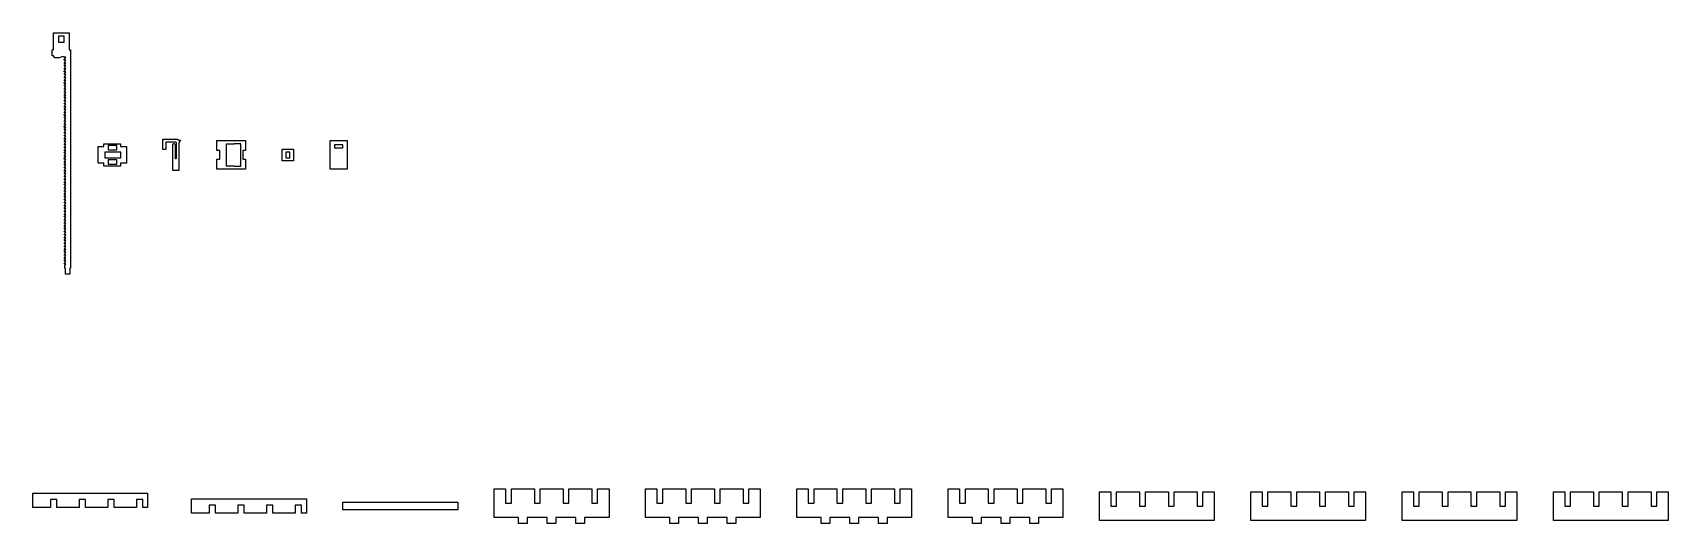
# Model space of a CAD drawing. Header units: millimetres. Extents: x 22 to 1161, y -122 to 219.
import ezdxf

# ---------------------------------------------------------------- set-up
doc = ezdxf.new("R2010")
doc.units = ezdxf.units.MM
doc.layers.get('0').update_dxf_attribs({"linetype": 'CONTINUOUS'})

msp = doc.modelspace()

# ---------------------------------------------------------------- linework, layer by layer
for points in [[(44.8, 51.1), (44.8, 55.1), (44.3, 55.1), (44.3, 57.1), (45, 58.2), (43.8, 58.2), (43.8, 58.2), (45, 60.2), (43.8, 60.2), (43.8, 60.2), (45, 62.2), (43.8, 62.2), (43.8, 62.2), (45, 64.2), (43.8, 64.2), (43.8, 64.3), (45, 66.3), (43.8, 66.3), (43.8, 66.3), (45, 68.3), (43.8, 68.3), (43.8, 68.3), (45, 70.3), (43.8, 70.3), (43.8, 70.3), (45, 72.3), (43.8, 72.3), (43.8, 72.4), (45, 74.4), (43.8, 74.4), (43.8, 74.4), (45, 76.4), (43.8, 76.4), (43.8, 76.4), (45, 78.4), (43.8, 78.4), (43.8, 78.5), (45, 80.5), (43.8, 80.5), (43.8, 80.5), (45, 82.5), (43.8, 82.5), (43.8, 82.5), (45, 84.5), (43.8, 84.5), (43.8, 84.5), (45, 86.5), (43.8, 86.5), (43.8, 86.6), (45, 88.6), (43.8, 88.6), (43.8, 88.6), (45, 90.6), (43.8, 90.6), (43.8, 90.6), (45, 92.6), (43.8, 92.6), (43.8, 92.6), (45, 94.6), (43.8, 94.6), (43.8, 94.7), (45, 96.7), (43.8, 96.7), (43.8, 96.7), (45, 98.7), (43.8, 98.7), (43.8, 98.7), (45, 100.7), (43.8, 100.7), (43.8, 100.7), (45, 102.7), (43.8, 102.7), (43.8, 102.8), (45, 104.8), (43.8, 104.8), (43.8, 104.8), (45, 106.8), (43.8, 106.8), (43.8, 106.8), (45, 108.8), (43.8, 108.8), (43.8, 108.9), (45, 110.9), (43.8, 110.9), (43.8, 110.9), (45, 112.9), (43.8, 112.9), (43.8, 112.9), (45, 114.9), (43.8, 114.9), (43.8, 114.9), (45, 116.9), (43.8, 116.9), (43.8, 117), (45, 119), (43.8, 119), (43.8, 119), (45, 121), (43.8, 121), (43.8, 121), (45, 123), (43.8, 123), (43.8, 123), (45, 125), (43.8, 125), (43.8, 125.1), (45, 127.1), (43.8, 127.1), (43.8, 127.1), (45, 129.1), (43.8, 129.1), (43.8, 129.1), (45, 131.1), (43.8, 131.1), (43.8, 131.2), (45, 133.2), (43.8, 133.2), (43.8, 133.2), (45, 135.2), (43.8, 135.2), (43.8, 135.2), (45, 137.2), (43.8, 137.2), (43.8, 137.2), (45, 139.2), (43.8, 139.2), (43.8, 139.3), (45, 141.3), (43.8, 141.3), (43.8, 141.3), (45, 143.3), (43.8, 143.3), (43.8, 143.3), (45, 145.3), (43.8, 145.3), (43.8, 145.3), (45, 147.3), (43.8, 147.3), (43.8, 147.4), (45, 149.4), (43.8, 149.4), (43.8, 149.4), (45, 151.4), (43.8, 151.4), (43.8, 151.4), (45, 153.4), (43.8, 153.4), (43.8, 153.5), (45, 155.5), (43.8, 155.5), (43.8, 155.5), (45, 157.5), (43.8, 157.5), (43.8, 157.5), (45, 159.5), (43.8, 159.5), (43.8, 159.5), (45, 161.5), (43.8, 161.5), (43.8, 161.6), (45, 163.6), (43.8, 163.6), (43.8, 163.6), (45, 165.6), (43.8, 165.6), (43.8, 165.6), (45, 167.6), (43.8, 167.6), (43.8, 167.6), (45, 169.6), (43.8, 169.6), (43.8, 169.7), (45, 171.7), (43.8, 171.7), (43.8, 171.7), (45, 173.7), (43.8, 173.7), (43.8, 173.7), (45, 175.7), (43.8, 175.7), (43.8, 175.7), (45, 177.7), (43.8, 177.7), (43.8, 177.8), (45, 179.8), (43.8, 179.8), (43.8, 179.8), (45, 181.8), (43.8, 181.8), (43.8, 181.8), (45, 183.8), (43.8, 183.8), (43.8, 183.9), (45, 185.9), (43.8, 185.9), (43.8, 185.9), (45, 187.9), (43.8, 187.9), (43.8, 187.9), (45, 189.9), (43.8, 189.9), (43.8, 189.9), (45, 191.9), (43.8, 191.9), (43.8, 192), (45, 194), (43.8, 194), (43.8, 194), (45, 196), (43.8, 196), (43.8, 196), (45, 198), (43.8, 198), (43.8, 198), (45, 200), (43.8, 200), (43.8, 200.1), (45, 202.1), (43.8, 202.1), (42.9, 202.6), (40.4, 201.6), (37.4, 201.6), (36.4, 203.1), (35.4, 203.1), (35.4, 207.1), (36.4, 207.1), (36.4, 219.1), (47.3, 219.1), (47.3, 207.1), (48.3, 207.1), (48.3, 55.1), (47.8, 55.1), (47.8, 51.1)], [(43.8, 212.6), (43.8, 216.6), (39.8, 216.6), (39.8, 212.6)], [(83.1, 126.2), (71.5, 126.2), (71.5, 128.2), (67.5, 128.2), (67.5, 139.8), (71.5, 139.8), (71.5, 141.8), (83.1, 141.8), (83.1, 139.8), (87.1, 139.8), (87.1, 128.2), (83.1, 128.2)], [(80.4, 137.5), (80.4, 140.5), (74.4, 140.5), (74.4, 137.5)], [(152.2, 137), (150.2, 137), (150.2, 144), (170.2, 144), (170.2, 137), (168.2, 137), (168.2, 131), (170.2, 131), (170.2, 124), (150.2, 124), (150.2, 131), (152.2, 131)], [(162.2, 126.5), (162.2, 126.3), (166.9, 126.3), (166.9, 141.8), (162.2, 141.8), (162.2, 141.5), (156.7, 141.5), (156.7, 126.5)], [(203.6, 130), (195.6, 130), (195.6, 138), (203.6, 138)], [(229, 144), (241, 144), (241, 124), (229, 124)], [(238, 141), (232, 141), (232, 139), (238, 139)], [(83.2, 132), (83.2, 136), (72.2, 136), (72.2, 132)], [(80.4, 127.5), (80.4, 130.5), (74.4, 130.5), (74.4, 127.5)], [(198.1, 132), (201, 132), (201, 136), (198.1, 136)], [(101.9, -111.4), (98.6, -111.4), (98.6, -105.7), (94.2, -105.7), (94.2, -111.4), (78.6, -111.4), (78.6, -105.7), (74.2, -105.7), (74.2, -111.4), (58.6, -111.4), (58.6, -105.7), (54.2, -105.7), (54.2, -111.4), (38.6, -111.4), (38.6, -105.7), (34.2, -105.7), (34.2, -111.4), (21.9, -111.4), (21.9, -101.4), (101.9, -101.4)], [(391.3, -98.4), (391.3, -108.4), (395.3, -108.4), (395.3, -98.4), (411.3, -98.4), (411.3, -108.4), (415.3, -108.4), (415.3, -98.4), (423.3, -98.4), (423.3, -118.4), (406.3, -118.4), (406.3, -122.4), (400.3, -122.4), (400.3, -118.4), (386.3, -118.4), (386.3, -122.4), (380.3, -122.4), (380.3, -118.4), (366.3, -118.4), (366.3, -122.4), (360.3, -122.4), (360.3, -118.4), (343.3, -118.4), (343.3, -98.4), (351.3, -98.4), (351.3, -108.4), (355.3, -108.4), (355.3, -98.4), (371.3, -98.4), (371.3, -108.4), (375.3, -108.4), (375.3, -98.4)], [(496.7, -98.4), (496.7, -108.4), (500.7, -108.4), (500.7, -98.4), (516.7, -98.4), (516.7, -108.4), (520.7, -108.4), (520.7, -98.4), (528.7, -98.4), (528.7, -118.4), (511.7, -118.4), (511.7, -122.4), (505.7, -122.4), (505.7, -118.4), (491.7, -118.4), (491.7, -122.4), (485.7, -122.4), (485.7, -118.4), (471.7, -118.4), (471.7, -122.4), (465.7, -122.4), (465.7, -118.4), (448.7, -118.4), (448.7, -98.4), (456.7, -98.4), (456.7, -108.4), (460.7, -108.4), (460.7, -98.4), (476.7, -98.4), (476.7, -108.4), (480.7, -108.4), (480.7, -98.4)], [(622.1, -98.4), (622.1, -108.4), (626.1, -108.4), (626.1, -98.4), (634.1, -98.4), (634.1, -118.4), (617.1, -118.4), (617.1, -122.4), (611.1, -122.4), (611.1, -118.4), (597.1, -118.4), (597.1, -122.4), (591.1, -122.4), (591.1, -118.4), (577.1, -118.4), (577.1, -122.4), (571.1, -122.4), (571.1, -118.4), (554.1, -118.4), (554.1, -98.4), (562.1, -98.4), (562.1, -108.4), (566.1, -108.4), (566.1, -98.4), (582.1, -98.4), (582.1, -108.4), (586.1, -108.4), (586.1, -98.4), (602.1, -98.4), (602.1, -108.4), (606.1, -108.4), (606.1, -98.4)], [(727.5, -98.4), (727.5, -108.4), (731.5, -108.4), (731.5, -98.4), (739.5, -98.4), (739.5, -118.4), (722.5, -118.4), (722.5, -122.4), (716.5, -122.4), (716.5, -118.4), (702.5, -118.4), (702.5, -122.4), (696.5, -122.4), (696.5, -118.4), (682.5, -118.4), (682.5, -122.4), (676.5, -122.4), (676.5, -118.4), (659.5, -118.4), (659.5, -98.4), (667.5, -98.4), (667.5, -108.4), (671.5, -108.4), (671.5, -98.4), (687.5, -98.4), (687.5, -108.4), (691.5, -108.4), (691.5, -98.4), (707.5, -98.4), (707.5, -108.4), (711.5, -108.4), (711.5, -98.4)], [(816.9, -110.4), (816.9, -100.4), (832.9, -100.4), (832.9, -110.4), (836.9, -110.4), (836.9, -100.4), (844.9, -100.4), (844.9, -120.4), (764.9, -120.4), (764.9, -100.4), (772.9, -100.4), (772.9, -110.4), (776.9, -110.4), (776.9, -100.4), (792.9, -100.4), (792.9, -110.4), (796.9, -110.4), (796.9, -100.4), (812.9, -100.4), (812.9, -110.4)], [(922.3, -110.4), (922.3, -100.4), (938.3, -100.4), (938.3, -110.4), (942.3, -110.4), (942.3, -100.4), (950.3, -100.4), (950.3, -120.4), (870.3, -120.4), (870.3, -100.4), (878.3, -100.4), (878.3, -110.4), (882.3, -110.4), (882.3, -100.4), (898.3, -100.4), (898.3, -110.4), (902.3, -110.4), (902.3, -100.4), (918.3, -100.4), (918.3, -110.4)], [(1047.7, -110.4), (1047.7, -100.4), (1055.7, -100.4), (1055.7, -120.4), (975.7, -120.4), (975.7, -100.4), (983.7, -100.4), (983.7, -110.4), (987.7, -110.4), (987.7, -100.4), (1003.7, -100.4), (1003.7, -110.4), (1007.7, -110.4), (1007.7, -100.4), (1023.7, -100.4), (1023.7, -110.4), (1027.7, -110.4), (1027.7, -100.4), (1043.7, -100.4), (1043.7, -110.4)], [(1153.1, -110.4), (1153.1, -100.4), (1161.1, -100.4), (1161.1, -120.4), (1081.1, -120.4), (1081.1, -100.4), (1089.1, -100.4), (1089.1, -110.4), (1093.1, -110.4), (1093.1, -100.4), (1109.1, -100.4), (1109.1, -110.4), (1113.1, -110.4), (1113.1, -100.4), (1129.1, -100.4), (1129.1, -110.4), (1133.1, -110.4), (1133.1, -100.4), (1149.1, -100.4), (1149.1, -110.4)], [(212.5, -115.4), (209.2, -115.4), (209.2, -109.7), (204.8, -109.7), (204.8, -115.4), (189.2, -115.4), (189.2, -109.7), (184.8, -109.7), (184.8, -115.4), (169.2, -115.4), (169.2, -109.7), (164.8, -109.7), (164.8, -115.4), (149.2, -115.4), (149.2, -109.7), (144.8, -109.7), (144.8, -115.4), (132.5, -115.4), (132.5, -105.4), (212.5, -105.4)], [(237.9, -107.6), (317.9, -107.6), (317.9, -113.1), (237.9, -113.1)]]:
    msp.add_lwpolyline(points, close=True)
msp.add_lwpolyline([(119.4, 123.1), (119.4, 141.6, -0.080144), (120.2, 141.9, -0.472041), (121, 141.3), (121, 132.4, 1.248302), (122.1, 132.1), (122.1, 142.6), (121.6, 142.9), (114.5, 142.9), (114.5, 137.9), (112.5, 137.9), (112.5, 144.9), (122.7, 144.9), (123.6, 144.4), (124.8, 144.4), (123.6, 142.4), (123.6, 123.1)], format="xyb", close=True)

doc.saveas('drawing.dxf')
